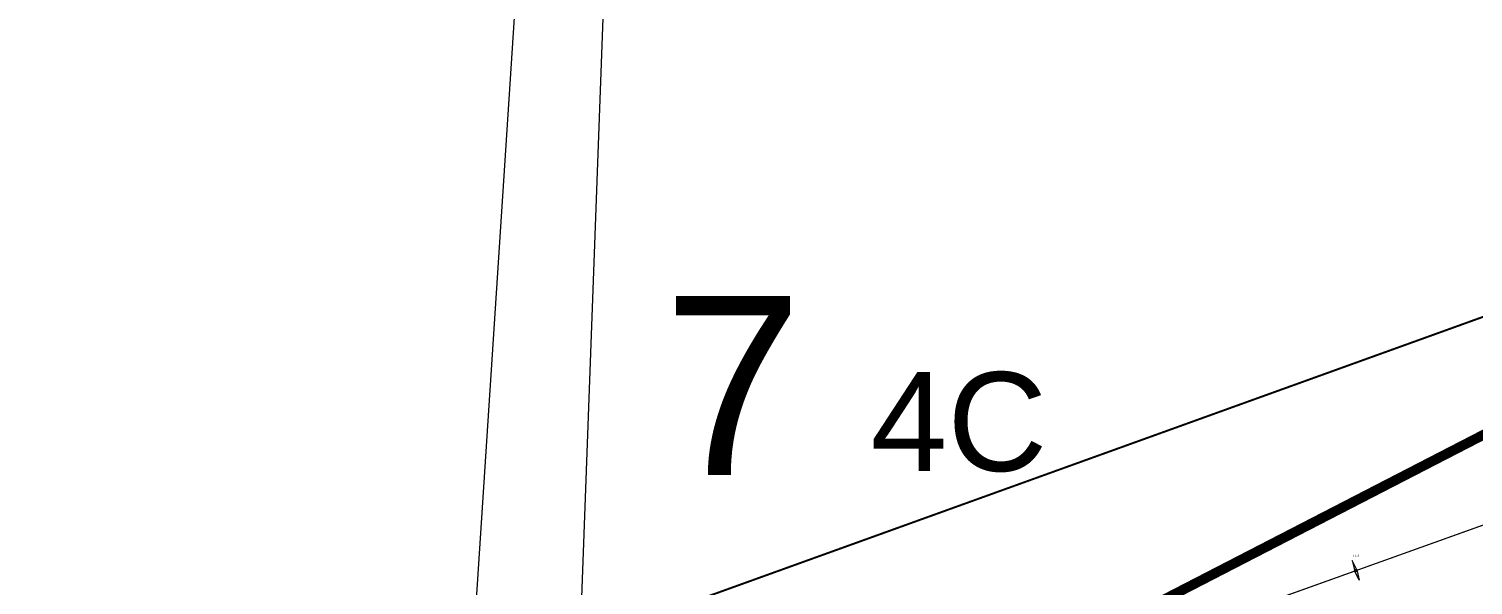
# Model space of a CAD drawing. Header units: metres. Extents: x -4 to 509425, y 7549 to 4732445.
# Drawn here: x 502728 to 504188, y 4728731 to 4729294 of the extents above; entities that cross this region are included whole.
import ezdxf

# ---------------------------------------------------------------- set-up
doc = ezdxf.new("R2010")
doc.units = ezdxf.units.M
doc.header["$LTSCALE"] = 0.01
doc.header["$MEASUREMENT"] = 0
doc.layers.get('0').update_dxf_attribs({"lineweight": 0})
doc.layers.add('----TREN TAV AVE', color=4, linetype='Continuous')
for name, color, linetype, lineweight in [('---contorno', 7, 'Continuous', 0), ('Apoyos__ptw_', 7, 'Continuous', 0), ('Cruces no defindos en pyp', 4, 'Continuous', 0), ('Denominación apoyos__ptw_', 7, 'Continuous', 0), ('LEAR TRAMOS AEREOS', 2, 'Continuous', 0), ('LEAR TRAMOS AEREOS TEXTO', 2, 'Continuous', 0), ('NUMERO CIRCUITOS', 6, 'Continuous', 0)]:
    doc.layers.add(name, color=color, linetype=linetype, lineweight=lineweight)
doc.styles.add('SOLARIA 2', font='arial.ttf')
doc.styles.get("Standard").update_dxf_attribs({"font": 'arial.ttf'})

msp = doc.modelspace()

# ---------------------------------------------------------------- linework, layer by layer
at = {"layer": '----TREN TAV AVE', "const_width": 10}
msp.add_lwpolyline([(503714.626, 4728633.525), (504967.411, 4729280.017)], dxfattribs=at)
at = {"layer": '---contorno', "color": 5}
msp.add_lwpolyline([(500101.359, 4726764.898, 2, 2, 0), (499848.686, 4727074.922, 2, 2, 0), (502059.711, 4728810.857, 2, 2, 0), (503063.168, 4728593.136, 2, 2, 0), (505034.679, 4729304.281, 2, 2, 0), (506964.132, 4729644.75, 2, 2, 0), (508238.114, 4729032.085, 2, 2, 0), (508444.483, 4728200.462, 2, 2, 0), (508077.759, 4728126.8, 2, 2, 0), (507934.475, 4728602.294, 2, 2, 0), (507662.185, 4728577.11, 2, 2, 0), (506909.919, 4729232.223, 2, 2, 0), (505556.242, 4728931.649, 2, 2, 0), (505134.924, 4728915.3, 2, 2, 0), (503358.148, 4728278.746, 2, 2, 0), (503794.64, 4727728.673, 2, 2, 0), (503511.071, 4726957.052, 2, 2, 0), (503119.453, 4727094.69, 2, 2, 0), (503327.838, 4727608.568, 2, 2, 0), (502937.758, 4728211.039, 2, 2, 0), (502180.624, 4728408.737, 2, 2, 0)], format="xyseb", dxfattribs=at)
at = {"color": 3}
msp.add_line((503068.33, 4728387.362), (504304.05, 4728830.076), dxfattribs=at)
at = {"color": 5, "const_width": 2}
msp.add_lwpolyline([(502180.624, 4728408.737), (502937.758, 4728211.039), (503327.838, 4727608.568), (503119.453, 4727094.69), (503511.071, 4726957.052), (503794.64, 4727728.673), (503358.148, 4728278.746), (505134.924, 4728915.3), (505556.242, 4728931.649), (506909.919, 4729232.223), (507662.185, 4728577.11), (507934.475, 4728602.294), (508077.759, 4728126.8), (508444.483, 4728200.462), (508238.114, 4729032.085), (506964.132, 4729644.75), (505034.679, 4729304.281), (503063.168, 4728593.136), (502059.711, 4728810.857), (499848.686, 4727074.922), (500101.359, 4726764.898), (502180.624, 4728408.737)], close=True, dxfattribs=at)
at = {"layer": 'Apoyos__ptw_', "color": 2, "linetype": 'Continuous', "flags": 128}
msp.add_lwpolyline([(504065.914, 4728756.02), (504068.211, 4728746.645), (504070.094, 4728747.32), (504068.885, 4728744.763), (504070.768, 4728745.437), (504073.064, 4728736.062), (504068.885, 4728744.763), (504068.211, 4728746.645), (504070.768, 4728745.437), (504070.094, 4728747.32)], close=True, dxfattribs=at)
at = {"layer": 'Apoyos__ptw_', "linetype": 'Continuous', "flags": 128}
msp.add_lwpolyline([(504065.914, 4728756.02), (504068.211, 4728746.645), (504070.094, 4728747.32), (504068.885, 4728744.763), (504070.768, 4728745.437), (504073.064, 4728736.062), (504068.885, 4728744.763), (504068.211, 4728746.645), (504070.768, 4728745.437), (504070.094, 4728747.32)], close=True, dxfattribs=at)
at = {"layer": 'Cruces no defindos en pyp', "elevation": 473}
msp.add_lwpolyline([(503149.784, 4728241.616), (503424.008, 4732445.174), (503261.788, 4728041.206)], dxfattribs=at)
at = {"layer": 'LEAR TRAMOS AEREOS'}
msp.add_lwpolyline([(503068.33, 4728387.362), (504304.05, 4728830.076), (504539.702, 4729081.698), (505102.133, 4729116)], dxfattribs=at)

# ---------------------------------------------------------------- texts
at = {"layer": 'Denominación apoyos__ptw_', "color": 2, "linetype": 'Continuous', "insert": (504069.489, 4728759.641), "char_height": 2.5, "attachment_point": 8, "line_spacing_factor": 0.5}
msp.add_mtext('T7-4', dxfattribs=at)
at = {"layer": 'Denominación apoyos__ptw_', "linetype": 'Continuous', "insert": (504069.489, 4728759.641), "char_height": 2.5, "attachment_point": 8, "line_spacing_factor": 0.5}
msp.add_mtext('T7-4', dxfattribs=at)
at = {"layer": 'LEAR TRAMOS AEREOS TEXTO', "style": 'SOLARIA 2'}
msp.add_text('7', height=181.281, dxfattribs=at).set_placement((503369.414, 4728842.421))
at = {"layer": 'NUMERO CIRCUITOS', "style": 'SOLARIA 2'}
msp.add_text('4C', height=100, dxfattribs=at).set_placement((503579.035, 4728846.61))

doc.saveas('drawing.dxf')
